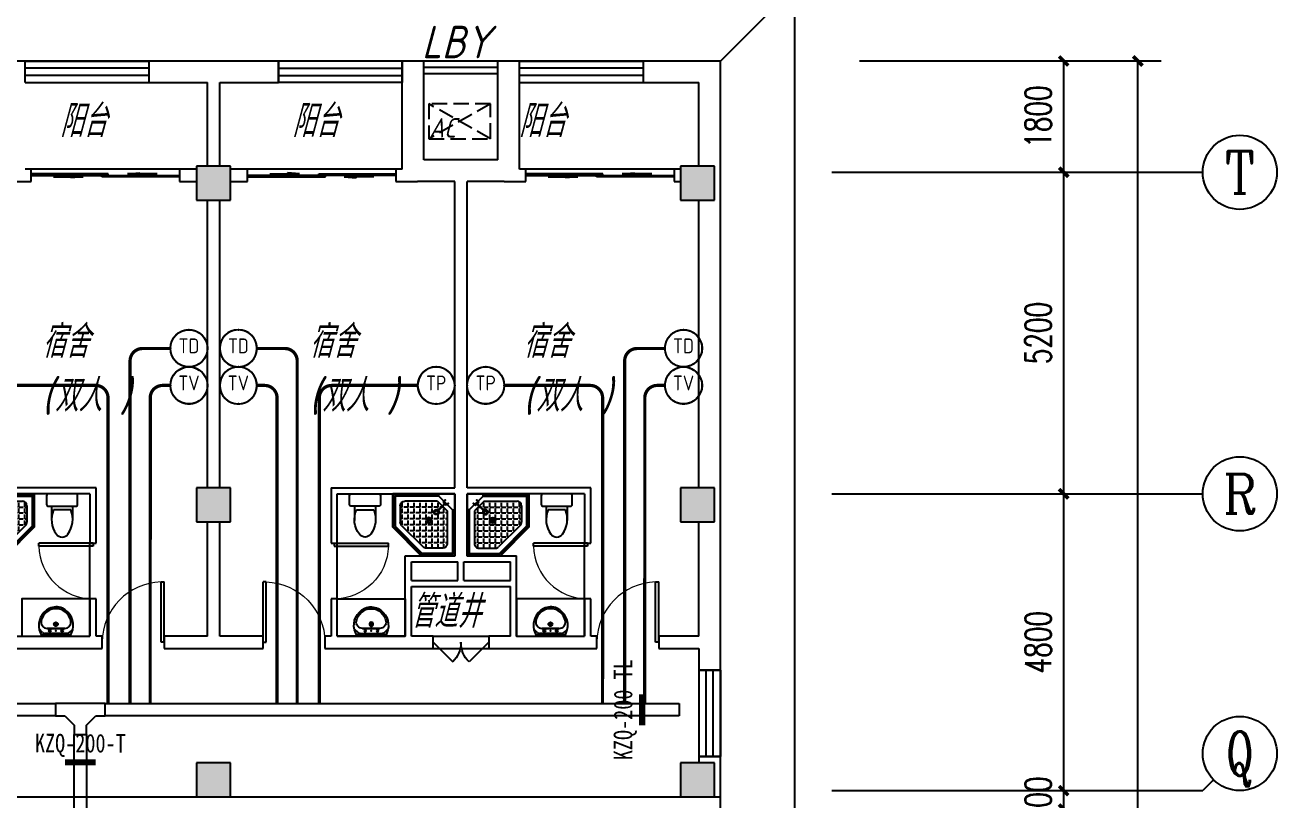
# Model space of a CAD drawing. Extents: x 0 to 2972856, y -1269770 to 0.
# Drawn here: x 2770806 to 2791056, y -883916 to -871384 of the extents above; entities that cross this region are included whole.
import ezdxf
from ezdxf.enums import TextEntityAlignment as Align

# ---------------------------------------------------------------- set-up
doc = ezdxf.new("R2010")
doc.units = 0
doc.header["$LTSCALE"] = 1000
doc.header["$PDSIZE"] = 50
doc.linetypes.add('DASH', pattern=[0.35, 0.25, -0.1])
for name, color, linetype in [('1-建筑底图', 8, 'Continuous'), ('AXIS_TEXT', 7, 'Continuous'), ('CABLETRAY_PDS', 4, 'Continuous'), ('EQUIP-通讯', 3, 'Continuous'), ('PUB_TEXT', 7, 'Continuous'), ('WIRE-综合布线', 4, 'Continuous'), ('抗震支吊架', 2, 'Continuous'), ('洁具', 251, 'Continuous'), ('空调外机', 251, 'Continuous')]:
    doc.layers.add(name, color=color, linetype=linetype)
doc.styles.add('_TCH_AXIS', font='COMPLEX', dxfattribs={"bigfont": 'GBCBIG'})
doc.styles.add('_TEL_ATTDEF', font='GBENOR', dxfattribs={"width": 0.8, "height": 3, "bigfont": 'GBCBIG'})
doc.styles.add('_TEL_DIM', font='SIMPLEX', dxfattribs={"width": 0.8, "height": 3.5, "bigfont": 'HZTXT'})
doc.styles.add('A_DIM_T3', font='SIMPLEX', dxfattribs={"width": 0.7, "bigfont": 'HZ'})
doc.styles.add('COMPLEX', font='COMPLEX')
doc.styles.add('kzcad', font='', dxfattribs={"width": 0.8})
doc.styles.get("Standard").update_dxf_attribs({"font": 'gbeitc.shx', "bigfont": 'gbcbig.shx'})
doc.styles.get('kzcad').set_extended_font_data('SimSun')
doc.linetypes.add('JIEDI', pattern='A,1.25,-0.25,0.25,-0.25,0.625,["/",Standard,S=0.6,R=0,X=0,Y=-0.3],0.625,-0.25,0.25,-0.25', length=4)
doc.dimstyles.new('_TCH_ARCH&&150', dxfattribs={"dimtxt": 420, "dimasz": 150, "dimexe": 375, "dimexo": 450, "dimgap": 202.5, "dimtad": 1, "dimdec": 0, "dimzin": 0, "dimdsep": 46, "dimtxsty": 'A_DIM_T3', "dimblk": 'ARCHTICK', "dimcen": 0.09, "dimclrt": 7, "dimazin": 2, "dimtfac": 1, "dimtdec": 0, "dimtix": 1, "dimtmove": 2, "dimatfit": 3, "dimfxl": 150, "dimtolj": 1, "dimtzin": 0, "dimarcsym": 0})

# ---------------------------------------------------------------- blocks, each defined once
blk = doc.blocks.new('$equip$00003204')
at = {"const_width": 0.05}
blk.add_lwpolyline([(0, 0.5, -1), (0, -0.5, -1), (0, 0.5, 0.021884)], format="xyb", dxfattribs=at)
blk.add_circle((0, 0), 0.5)
for p in [(0, 0.5), (-0.5, 0), (0.5, 0), (0, -0.5)]:
    blk.add_point(p)
at = {"color": 7, "style": '_TEL_ATTDEF'}
blk.add_attdef('$TEXT$', text='', height=0.4, dxfattribs=at).set_placement((0, 0), align=Align.MIDDLE_CENTER)
at = {"color": 7, "style": '_TEL_DIM', "flags": 1}
for tag in ['A', 'REMARK']:
    blk.add_attdef(tag, text='', height=0.00002, dxfattribs=at).set_placement((0, 0), align=Align.MIDDLE_CENTER)
blk = doc.blocks.new('$equip$00003208')
at = {"const_width": 0.05}
blk.add_lwpolyline([(0, 0.5, -1), (0, -0.5, -1), (0, 0.5, 0.021884)], format="xyb", dxfattribs=at)
blk.add_circle((0, 0), 0.5)
for p in [(0, 0.5), (-0.5, 0), (0.5, 0), (0, -0.5)]:
    blk.add_point(p)
at = {"color": 7, "style": '_TEL_ATTDEF'}
blk.add_attdef('$TEXT$', text='', height=0.4, dxfattribs=at).set_placement((0, 0), align=Align.MIDDLE_CENTER)
at = {"color": 7, "style": '_TEL_DIM', "flags": 1}
for tag in ['A', 'REMARK']:
    blk.add_attdef(tag, text='', height=0.00002, dxfattribs=at).set_placement((0, 0), align=Align.MIDDLE_CENTER)
blk = doc.blocks.new('$equip$00003209')
at = {"const_width": 0.05}
blk.add_lwpolyline([(0, 0.5, -1), (0, -0.5, -1), (0, 0.5, 0.021884)], format="xyb", dxfattribs=at)
blk.add_circle((0, 0), 0.5)
for p in [(0, 0.5), (-0.5, 0), (0.5, 0), (0, -0.5)]:
    blk.add_point(p)
at = {"color": 7, "style": '_TEL_ATTDEF'}
blk.add_attdef('$TEXT$', text='', height=0.4, dxfattribs=at).set_placement((0, 0), align=Align.MIDDLE_CENTER)
at = {"color": 7, "style": '_TEL_DIM', "flags": 1}
for tag in ['A', 'REMARK']:
    blk.add_attdef(tag, text='', height=0.00002, dxfattribs=at).set_placement((0, 0), align=Align.MIDDLE_CENTER)
blk = doc.blocks.new('1F平面-CAD导入_dwg_Drawing4_t3_dwg_$plan$00001613-474159-1F-927810-1F')
at = {"layer": '洁具'}
for p, q in [((-30, 250), (-170, 250)), ((-200, 170), (-430, 170)), ((-260, -140), (-260, 140)), ((-200, -170), (-200, -220)), ((-170, -250), (-30, -250))]:
    blk.add_line(p, q, dxfattribs=at)
for points in [[(-200, 220), (-200, 170), (-200, -170), (-430, -170)], [(0, -220), (0, 220)]]:
    blk.add_lwpolyline(points, dxfattribs=at)
for centre, radius, start, end in [((-170, 220), 30, 90, 180), ((-30, 220), 30, 0, 90), ((-590, 0), 110, 123.4509, 236.5491), ((-413, -227), 398, 67.4505, 126.6381), ((-413, 227), 398, 233.3619, 292.5495), ((-170, -220), 30, 180, 270), ((-30, -220), 30, 270, 0)]:
    blk.add_arc(centre, radius, start, end, dxfattribs=at)
blk = doc.blocks.new('$lvtry$00000169')
at = {"color": 0}
for p, q in [((259, -36), (259, 0)), ((259, -36), (36, -259)), ((276, -120), (120, -276)), ((144, -151), (291, -298)), ((151, -144), (298, -291)), ((259, -24), (976, -24)), ((259, -36), (964, -36)), ((270, -213), (270, -143)), ((276, -120), (808, -120)), ((366, -213), (366, -143)), ((462, -213), (462, -143)), ((558, -213), (558, -143)), ((655, -213), (655, -143)), ((751, -213), (751, -143)), ((847, -213), (847, -143)), ((880, -192), (880, -460)), ((964, -36), (976, -24)), ((964, -36), (964, -525)), ((976, -24), (976, -530)), ((36, -259), (0, -259)), ((24, -259), (24, -976)), ((36, -259), (36, -964)), ((120, -276), (120, -808)), ((120, -309), (147, -309)), ((173, -309), (173, -239)), ((173, -309), (243, -309)), ((173, -405), (173, -335)), ((183, -213), (205, -213)), ((220, -213), (243, -213)), ((270, -213), (340, -213)), ((270, -263), (270, -239)), ((270, -405), (270, -335)), ((334, -309), (340, -309)), ((366, -213), (436, -213)), ((366, -309), (366, -239)), ((366, -309), (436, -309)), ((366, -405), (366, -335)), ((462, -213), (532, -213)), ((462, -309), (462, -239)), ((462, -309), (532, -309)), ((462, -405), (462, -335)), ((558, -213), (628, -213)), ((558, -309), (558, -239)), ((558, -309), (628, -309)), ((558, -405), (558, -335)), ((655, -213), (725, -213)), ((655, -309), (655, -239)), ((655, -309), (725, -309)), ((655, -405), (655, -335)), ((751, -213), (821, -213)), ((751, -309), (751, -239)), ((751, -309), (821, -309)), ((751, -405), (751, -335)), ((847, -213), (880, -213)), ((847, -309), (847, -239)), ((847, -309), (880, -309)), ((847, -405), (847, -335)), ((120, -405), (147, -405)), ((120, -501), (147, -501)), ((120, -598), (147, -598)), ((173, -405), (243, -405)), ((173, -501), (173, -431)), ((173, -501), (243, -501)), ((173, -598), (173, -528)), ((173, -598), (243, -598)), ((270, -405), (340, -405)), ((270, -501), (270, -431)), ((270, -501), (340, -501)), ((270, -598), (270, -528)), ((270, -598), (340, -598)), ((366, -405), (379, -405)), ((366, -501), (366, -431)), ((366, -501), (436, -501)), ((366, -598), (366, -528)), ((366, -598), (436, -598)), ((462, -405), (532, -405)), ((462, -501), (462, -431)), ((462, -501), (532, -501)), ((462, -598), (462, -528)), ((462, -598), (532, -598)), ((859, -511), (511, -859)), ((964, -525), (525, -964)), ((976, -530), (530, -976)), ((558, -405), (628, -405)), ((558, -501), (558, -431)), ((558, -501), (628, -501)), ((558, -598), (558, -528)), ((558, -598), (628, -598)), ((655, -405), (725, -405)), ((655, -501), (655, -431)), ((655, -501), (725, -501)), ((655, -598), (655, -528)), ((655, -598), (725, -598)), ((751, -405), (821, -405)), ((751, -501), (751, -431)), ((751, -501), (821, -501)), ((751, -598), (751, -528)), ((751, -598), (773, -598)), ((847, -405), (880, -405)), ((847, -501), (847, -431)), ((847, -501), (867, -501)), ((964, -525), (976, -530)), ((120, -694), (147, -694)), ((120, -790), (147, -790)), ((173, -694), (173, -624)), ((173, -694), (243, -694)), ((173, -790), (173, -720)), ((173, -790), (243, -790)), ((270, -694), (270, -624)), ((270, -694), (340, -694)), ((270, -790), (270, -720)), ((270, -790), (340, -790)), ((366, -694), (366, -624)), ((366, -694), (436, -694)), ((366, -790), (366, -720)), ((366, -790), (436, -790)), ((462, -694), (462, -624)), ((462, -694), (532, -694)), ((462, -790), (462, -720)), ((462, -790), (532, -790)), ((558, -694), (558, -624)), ((558, -694), (628, -694)), ((558, -790), (558, -720)), ((558, -790), (580, -790)), ((655, -694), (655, -624)), ((655, -694), (676, -694)), ((36, -964), (24, -976)), ((24, -976), (530, -976)), ((36, -964), (525, -964)), ((173, -878), (173, -816)), ((192, -880), (460, -880)), ((270, -880), (270, -816)), ((366, -880), (366, -816)), ((462, -880), (462, -816)), ((525, -964), (530, -976))]:
    blk.add_line(p, q, dxfattribs=at)
blk.add_lwpolyline([(0, 0), (0, -1000), (540, -1000), (1000, -540), (1000, 0)], close=True)
for points in [[(0, 0), (0, -1000)], [(0, 0), (1000, 0)], [(1000, 0), (1000, -540)], [(136, -190), (148, -178), (132, -162), (121, -174)], [(190, -136), (178, -148), (162, -132), (174, -121)], [(1000, -540), (540, -1000)], [(0, -1000), (540, -1000)]]:
    blk.add_lwpolyline(points, close=True, dxfattribs=at)
for radius in [43.8, 31.1]:
    blk.add_circle((416, -428), radius, dxfattribs=at)
for centre, radius, start, end in [((808, -192), 72, 0, 90), ((296, -296), 40.6, 142.583, 128.4197), ((296, -296), 28.6, 145.828, 125.6599), ((808, -460), 72, 315, 0), ((192, -808), 72, 180, 270), ((460, -808), 72, 270, 315)]:
    blk.add_arc(centre, radius, start, end, dxfattribs=at)
for p in [(103, -156, 0), (156, -102, 0), (416, -428, 0)]:
    blk.add_point(p, dxfattribs=at)
blk = doc.blocks.new('$lvtry$00000178')
at = {"color": 0}
for p, q in [((-238, 0), (238, 0)), ((-214, -36), (-272, -91)), ((-180, -23), (180, -23)), ((-142, -105), (140, -105)), ((140, -105), (-142, -105)), ((216, -37), (268, -91))]:
    blk.add_line(p, q, dxfattribs=at)
blk.add_lwpolyline([(-104, -430, 0.224698), (110, -425, 0.348046), (269, -79), (239, 0), (-241, 0), (-271, -79, 0.356844)], format="xyb", close=True, dxfattribs=at)
for centre, radius in [((-100, -65), 16.3), ((1, -172), 31.6), ((100, -65), 16.3)]:
    blk.add_circle(centre, radius, dxfattribs=at)
at = {"color": 0, "lineweight": 13}
blk.add_circle((1, -172), 23, dxfattribs=at)
at = {"color": 0}
for centre, radius, start, end in [((-142, -205), 100, 90, 190.5602), ((-180, -73), 50, 90, 133.181), ((140, -205), 100, 349.4398, 90), ((180, -73), 50, 44.5607, 90), ((-1, -179), 243, 190.5602, 349.4398)]:
    blk.add_arc(centre, radius, start, end, dxfattribs=at)
for p in [(0, -65), (1, -172)]:
    blk.add_point(p, dxfattribs=at)
blk = doc.blocks.new('A$C70365C93')
at = {"layer": '洁具'}
blk.add_lwpolyline([(-1900, 2300), (-1900, 1700), (-800, 1700), (-800, 2300)], close=True, dxfattribs=at)
blk.add_blockref('$lvtry$00000178', (-1350, 2280), dxfattribs=at)
at = {"layer": '洁具', "rotation": 180}
blk.add_blockref('$lvtry$00000169', (0, 0), dxfattribs=at)
at = {"layer": '洁具', "extrusion": (0, 0, -1), "xscale": -1, "zscale": -1, "rotation": 90}
blk.add_blockref('1F平面-CAD导入_dwg_Drawing4_t3_dwg_$plan$00001613-474159-1F-927810-1F', (1450, 0), dxfattribs=at)
blk = doc.blocks.new('A$Cf5a72a1b')
at = {"layer": '空调外机', "linetype": 'DASH'}
for p, q in [((1000, 563), (0, 0)), ((1000, 0), (0, 563))]:
    blk.add_line(p, q, dxfattribs=at)
blk.add_lwpolyline([(1000, 563), (0, 563), (0, 0), (1000, 0)], close=True, dxfattribs=at)
at = {"layer": 'PUB_TEXT'}
blk.add_text('AC', height=315, dxfattribs=at).set_placement((5, 18))
blk = doc.blocks.new('_ArchTick')
at = {"color": 0, "linetype": 'ByBlock', "const_width": 0.4}
blk.add_lwpolyline([(-0.5, -0.5), (0.5, 0.5)], dxfattribs=at)
blk = doc.blocks.new('*D75')
at = {"layer": '1-建筑底图', "color": 0, "lineweight": -2, "transparency": 16777216}
for p, q in [((2169527, -728326), (2174402, -728326)), ((2174027, -807926), (2174027, -728326)), ((2169527, -807926), (2174402, -807926))]:
    blk.add_line(p, q, dxfattribs=at)
at = {"layer": 'Defpoints', "color": 0, "transparency": 16777216}
for p in [(2169077, -728326), (2174027, -728326), (2169077, -807926)]:
    blk.add_point(p, dxfattribs=at)
at = {"layer": '1-建筑底图', "color": 0, "lineweight": -2, "transparency": 16777216, "xscale": 150, "yscale": 150, "zscale": 150}
for p, rotation in [((2174027, -728326), 90), ((2174027, -807926), 270)]:
    blk.add_blockref('_ArchTick', p, dxfattribs=dict(at, rotation=rotation))
at = {"layer": '1-建筑底图', "color": 7, "transparency": 16777216, "insert": (2173614, -768126), "char_height": 420, "attachment_point": 5, "rotation": 90, "style": 'A_DIM_T3'}
blk.add_mtext('\\A1;79600', dxfattribs=at)
blk = doc.blocks.new('*D87')
at = {"layer": '1-建筑底图', "color": 0, "lineweight": -2, "transparency": 16777216}
for p, q in [((2169527, -740126), (2173202, -740126)), ((2172827, -740126), (2172827, -739976)), ((2172827, -740426), (2172827, -740126)), ((2169527, -740426), (2173202, -740426)), ((2172827, -740426), (2172827, -740576))]:
    blk.add_line(p, q, dxfattribs=at)
at = {"layer": 'Defpoints', "color": 0, "transparency": 16777216}
for p in [(2169077, -740126), (2172827, -740126), (2169077, -740426)]:
    blk.add_point(p, dxfattribs=at)
at = {"layer": '1-建筑底图', "color": 0, "lineweight": -2, "transparency": 16777216, "xscale": 150, "yscale": 150, "zscale": 150}
for p, rotation in [((2172827, -740126), 270), ((2172827, -740426), 90)]:
    blk.add_blockref('_ArchTick', p, dxfattribs=dict(at, rotation=rotation))
at = {"layer": '1-建筑底图', "color": 7, "transparency": 16777216, "insert": (2172414, -740276), "char_height": 420, "attachment_point": 5, "rotation": 90, "style": 'A_DIM_T3'}
blk.add_mtext('\\A1;300', dxfattribs=at)
blk = doc.blocks.new('*D88')
at = {"layer": '1-建筑底图', "color": 0, "lineweight": -2, "transparency": 16777216}
for p, q in [((2169527, -735326), (2173202, -735326)), ((2172827, -740126), (2172827, -735326)), ((2169527, -740126), (2173202, -740126))]:
    blk.add_line(p, q, dxfattribs=at)
at = {"layer": 'Defpoints', "color": 0, "transparency": 16777216}
for p in [(2169077, -735326), (2172827, -735326), (2169077, -740126)]:
    blk.add_point(p, dxfattribs=at)
at = {"layer": '1-建筑底图', "color": 0, "lineweight": -2, "transparency": 16777216, "xscale": 150, "yscale": 150, "zscale": 150}
for p, rotation in [((2172827, -735326), 90), ((2172827, -740126), 270)]:
    blk.add_blockref('_ArchTick', p, dxfattribs=dict(at, rotation=rotation))
at = {"layer": '1-建筑底图', "color": 7, "transparency": 16777216, "insert": (2172414, -737726), "char_height": 420, "attachment_point": 5, "rotation": 90, "style": 'A_DIM_T3'}
blk.add_mtext('\\A1;4800', dxfattribs=at)
blk = doc.blocks.new('*D89')
at = {"layer": '1-建筑底图', "color": 0, "lineweight": -2, "transparency": 16777216}
for p, q in [((2169527, -730126), (2173202, -730126)), ((2172827, -735326), (2172827, -730126)), ((2169527, -735326), (2173202, -735326))]:
    blk.add_line(p, q, dxfattribs=at)
at = {"layer": 'Defpoints', "color": 0, "transparency": 16777216}
for p in [(2169077, -730126), (2172827, -730126), (2169077, -735326)]:
    blk.add_point(p, dxfattribs=at)
at = {"layer": '1-建筑底图', "color": 0, "lineweight": -2, "transparency": 16777216, "xscale": 150, "yscale": 150, "zscale": 150}
for p, rotation in [((2172827, -730126), 90), ((2172827, -735326), 270)]:
    blk.add_blockref('_ArchTick', p, dxfattribs=dict(at, rotation=rotation))
at = {"layer": '1-建筑底图', "color": 7, "transparency": 16777216, "insert": (2172414, -732726), "char_height": 420, "attachment_point": 5, "rotation": 90, "style": 'A_DIM_T3'}
blk.add_mtext('\\A1;5200', dxfattribs=at)
blk = doc.blocks.new('*D90')
at = {"layer": '1-建筑底图', "color": 0, "lineweight": -2, "transparency": 16777216}
for p, q in [((2169527, -728326), (2173202, -728326)), ((2172827, -730126), (2172827, -728326)), ((2169527, -730126), (2173202, -730126))]:
    blk.add_line(p, q, dxfattribs=at)
at = {"layer": 'Defpoints', "color": 0, "transparency": 16777216}
for p in [(2169077, -728326), (2172827, -728326), (2169077, -730126)]:
    blk.add_point(p, dxfattribs=at)
at = {"layer": '1-建筑底图', "color": 0, "lineweight": -2, "transparency": 16777216, "xscale": 150, "yscale": 150, "zscale": 150}
for p, rotation in [((2172827, -728326), 90), ((2172827, -730126), 270)]:
    blk.add_blockref('_ArchTick', p, dxfattribs=dict(at, rotation=rotation))
at = {"layer": '1-建筑底图', "color": 7, "transparency": 16777216, "insert": (2172414, -729226), "char_height": 420, "attachment_point": 5, "rotation": 90, "style": 'A_DIM_T3'}
blk.add_mtext('\\A1;1800', dxfattribs=at)
blk = doc.blocks.new('_AXISO')
blk.add_circle((0, 0), 0.5)
at = {"layer": 'AXIS_TEXT', "style": 'COMPLEX', "width": 1.041667}
blk.add_attdef('A', text='', height=0.56, dxfattribs=at).set_placement((-0.25, -0.28), (0.25, -0.28), align=Align.FIT)
blk = doc.blocks.new('$DorLib2D$00000116')
at = {"color": 0}
for p, q in [((-0.5, 0), (-0.146, 0.354)), ((0.5, 0), (0.146, 0.354))]:
    blk.add_line(p, q, dxfattribs=at)
for centre, start, end in [((-0.5, 0), 0, 45), ((0.5, 0), 135, 180)]:
    blk.add_arc(centre, 0.5, start, end, dxfattribs=at)
blk = doc.blocks.new('$DorLib2D$00000001')
for p, q in [((0.45, 0.975), (0.5, 0.975)), ((0.45, 0), (0.45, 0.975)), ((0.5, 0), (0.5, 0.975)), ((0.5, 0), (0.45, 0))]:
    blk.add_line(p, q)
at = {"lineweight": 13}
blk.add_arc((0.475, 0), 0.975, 91.4693, 180, dxfattribs=at)
blk = doc.blocks.new('$WINLIB2D$00000001')
at = {"color": 0}
for points in [[(-0.5, 0.5), (-0.5, -0.5)], [(-0.5, 0.5), (0.5, 0.5)], [(0.5, -0.5), (0.5, 0.5)], [(0.5, 0.167), (-0.5, 0.167)], [(0.5, -0.167), (-0.5, -0.167)], [(-0.5, -0.5), (0.5, -0.5)]]:
    blk.add_lwpolyline(points, dxfattribs=at)
blk = doc.blocks.new('$DorLib2D$00000131')
at = {"color": 0, "linetype": 'Continuous'}
for p, q in [((0.15, 0.125), (0.2319, 0.1973)), ((0.2319, 0.1973), (0.2319, 0.125)), ((-0.5, 0.125), (-0.5, 0)), ((0.0192, 0.125), (-0.5, 0.125)), ((0.0192, 0), (0.0192, 0.125)), ((0.35, 0.125), (0.15, 0.125)), ((-0.5, 0), (0.0192, 0)), ((-0.024, 0), (0.5, 0)), ((-0.024, -0.125), (-0.024, 0)), ((0.5, 0), (0.5, -0.125)), ((-0.35, -0.125), (-0.15, -0.125)), ((-0.2319, -0.1973), (-0.2319, -0.125)), ((-0.15, -0.125), (-0.2319, -0.1973)), ((0.5, -0.125), (-0.024, -0.125))]:
    blk.add_line(p, q, dxfattribs=at)
blk = doc.blocks.new('1-1层建筑底图')
at = {"layer": '1-建筑底图'}
for points in [[(2159351.6, -730026.3), (2158801.6, -730026.3), (2158801.6, -730576.3), (2159351.6, -730576.3)], [(2167176.6, -730026.3), (2166626.6, -730026.3), (2166626.6, -730576.3), (2167176.6, -730576.3)], [(2159351.6, -735226.3), (2158801.6, -735226.3), (2158801.6, -735776.3), (2159351.6, -735776.3)], [(2167176.6, -735226.3), (2166626.6, -735226.3), (2166626.6, -735776.3), (2167176.6, -735776.3)], [(2159351.6, -739676.3), (2158801.6, -739676.3), (2158801.6, -740226.3), (2159351.6, -740226.3)], [(2167176.6, -739676.3), (2166626.6, -739676.3), (2166626.6, -740226.3), (2167176.6, -740226.3)]]:
    blk.add_hatch(color=256, dxfattribs=at).paths.add_polyline_path(points)
for p, q in [((2167276.6, -728326.3), (2168476.6, -727126.3)), ((2168476.6, -809126.3), (2168476.6, -727126.3)), ((2167276.6, -728326.3), (2154476.6, -728326.3)), ((2159076.6, -728326.3), (2158026.6, -728326.3)), ((2158026.6, -728326.3), (2158026.6, -728676.3)), ((2160126.6, -728326.3), (2159076.6, -728326.3)), ((2160126.6, -728676.3), (2160126.6, -728326.3)), ((2162476.6, -728326.3), (2162126.6, -728326.3)), ((2162126.6, -728326.3), (2162126.6, -728676.3)), ((2162476.6, -729926.3), (2162476.6, -728326.3)), ((2163676.6, -729926.3), (2163676.6, -728326.3)), ((2164026.6, -728326.3), (2163676.6, -728326.3)), ((2164026.6, -728676.3), (2164026.6, -728326.3)), ((2167276.6, -728326.3), (2166026.6, -728326.3)), ((2166026.6, -728326.3), (2166026.6, -728676.3)), ((2167276.6, -807926.3), (2167276.6, -728326.3)), ((2167276.6, -730126.3), (2167276.6, -728326.3)), ((2158026.6, -728676.3), (2158976.6, -728676.3)), ((2158976.6, -730026.3), (2158976.6, -728676.3)), ((2159176.6, -728676.3), (2160126.6, -728676.3)), ((2159176.6, -730026.3), (2159176.6, -728676.3)), ((2162126.6, -730076.3), (2162126.6, -728676.3)), ((2164026.6, -730076.3), (2164026.6, -728676.3)), ((2166026.6, -728676.3), (2166926.6, -728676.3)), ((2166926.6, -730026.3), (2166926.6, -728676.3)), ((2163076.6, -729926.3), (2162476.6, -729926.3)), ((2163676.6, -729926.3), (2163076.6, -729926.3)), ((2156126.6, -730076.3), (2156026.6, -730076.3)), ((2158526.6, -730076.3), (2156126.6, -730076.3)), ((2156126.6, -730276.3), (2156126.6, -730076.3)), ((2158801.6, -730076.3), (2158526.6, -730076.3)), ((2158526.6, -730076.3), (2158526.6, -730276.3)), ((2159351.6, -730026.3), (2158801.6, -730026.3)), ((2158801.6, -730026.3), (2158801.6, -730576.3)), ((2159351.6, -730576.3), (2159351.6, -730026.3)), ((2159626.6, -730076.3), (2159351.6, -730076.3)), ((2159626.6, -730276.3), (2159626.6, -730076.3)), ((2162026.6, -730076.3), (2159626.6, -730076.3)), ((2162126.6, -730076.3), (2162026.6, -730076.3)), ((2162026.6, -730076.3), (2162026.6, -730276.3)), ((2164126.6, -730076.3), (2164026.6, -730076.3)), ((2166526.6, -730076.3), (2164126.6, -730076.3)), ((2164126.6, -730276.3), (2164126.6, -730076.3)), ((2166626.6, -730076.3), (2166526.6, -730076.3)), ((2166526.6, -730076.3), (2166526.6, -730276.3)), ((2167176.6, -730026.3), (2166626.6, -730026.3)), ((2166626.6, -730026.3), (2166626.6, -730576.3)), ((2167176.6, -730576.3), (2167176.6, -730026.3)), ((2167276.6, -735501.3), (2167276.6, -730126.3)), ((2169076.6, -730126.3), (2175076.6, -730126.3)), ((2155776.6, -730276.3), (2156126.6, -730276.3)), ((2158526.6, -730276.3), (2158801.6, -730276.3)), ((2159351.6, -730276.3), (2159626.6, -730276.3)), ((2162026.6, -730276.3), (2162376.6, -730276.3)), ((2162976.6, -730276.3), (2162376.6, -730276.3)), ((2162976.6, -735226.3), (2162976.6, -730276.3)), ((2163776.6, -730276.3), (2163176.6, -730276.3)), ((2163176.6, -735226.3), (2163176.6, -730276.3)), ((2163776.6, -730276.3), (2164126.6, -730276.3)), ((2166526.6, -730276.3), (2166626.6, -730276.3)), ((2158801.6, -730576.3), (2159351.6, -730576.3)), ((2158976.6, -735226.3), (2158976.6, -730576.3)), ((2159176.6, -735226.3), (2159176.6, -730576.3)), ((2166626.6, -730576.3), (2167176.6, -730576.3)), ((2166926.6, -735226.3), (2166926.6, -730576.3)), ((2157176.6, -735226.3), (2155326.6, -735226.3)), ((2157176.6, -736126.3), (2157176.6, -735226.3)), ((2159351.6, -735226.3), (2158801.6, -735226.3)), ((2158801.6, -735226.3), (2158801.6, -735776.3)), ((2159351.6, -735776.3), (2159351.6, -735226.3)), ((2160976.6, -735226.3), (2162976.6, -735226.3)), ((2160976.6, -735226.3), (2160976.6, -736126.3)), ((2165176.6, -735226.3), (2163176.6, -735226.3)), ((2165176.6, -736126.3), (2165176.6, -735226.3)), ((2167176.6, -735226.3), (2166626.6, -735226.3)), ((2166626.6, -735226.3), (2166626.6, -735776.3)), ((2167176.6, -735776.3), (2167176.6, -735226.3)), ((2157076.6, -735326.3), (2155326.6, -735326.3)), ((2157076.6, -735326.3), (2157076.6, -736126.3)), ((2161076.6, -735326.3), (2162976.6, -735326.3)), ((2161076.6, -736126.3), (2161076.6, -735326.3)), ((2162976.6, -736326.3), (2162976.6, -735326.3)), ((2163176.6, -736326.3), (2163176.6, -735326.3)), ((2165076.6, -735326.3), (2163176.6, -735326.3)), ((2165076.6, -735326.3), (2165076.6, -736126.3)), ((2169076.6, -735326.3), (2175076.6, -735326.3)), ((2167276.6, -737726.3), (2167276.6, -735501.3)), ((2158801.6, -735776.3), (2159351.6, -735776.3)), ((2158976.6, -737626.3), (2158976.6, -735776.3)), ((2159176.6, -737626.3), (2159176.6, -735776.3)), ((2166626.6, -735776.3), (2167176.6, -735776.3)), ((2166926.6, -737626.3), (2166926.6, -735776.3)), ((2157076.6, -737026.3), (2157076.6, -736126.3)), ((2157076.6, -736126.3), (2157176.6, -736126.3)), ((2160976.6, -736126.3), (2161076.6, -736126.3)), ((2161076.6, -737026.3), (2161076.6, -736126.3)), ((2165076.6, -737026.3), (2165076.6, -736126.3)), ((2165076.6, -736126.3), (2165176.6, -736126.3)), ((2162176.6, -736326.3), (2162976.6, -736326.3)), ((2162176.6, -736826.3), (2162176.6, -736326.3)), ((2162276.6, -736426.3), (2163026.6, -736426.3)), ((2162276.6, -736726.3), (2162276.6, -736426.3)), ((2163026.6, -736726.3), (2163026.6, -736426.3)), ((2163126.6, -736426.3), (2163876.6, -736426.3)), ((2163126.6, -736726.3), (2163126.6, -736426.3)), ((2163176.6, -736326.3), (2163976.6, -736326.3)), ((2163876.6, -736726.3), (2163876.6, -736426.3)), ((2163976.6, -736826.3), (2163976.6, -736326.3)), ((2162176.6, -737626.3), (2162176.6, -736826.3)), ((2162276.6, -736726.3), (2163026.6, -736726.3)), ((2162276.6, -736826.3), (2163076.6, -736826.3)), ((2162276.6, -737626.3), (2162276.6, -736826.3)), ((2163076.6, -736826.3), (2163876.6, -736826.3)), ((2163126.6, -736726.3), (2163876.6, -736726.3)), ((2163876.6, -737626.3), (2163876.6, -736826.3)), ((2163976.6, -737626.3), (2163976.6, -736826.3)), ((2157176.6, -737026.3), (2157076.6, -737026.3)), ((2157076.6, -737026.3), (2157076.6, -737626.3)), ((2157176.6, -737626.3), (2157176.6, -737026.3)), ((2161076.6, -737026.3), (2160976.6, -737026.3)), ((2160976.6, -737026.3), (2160976.6, -737626.3)), ((2161076.6, -737626.3), (2161076.6, -737026.3)), ((2165176.6, -737026.3), (2165076.6, -737026.3)), ((2165076.6, -737026.3), (2165076.6, -737626.3)), ((2165176.6, -737626.3), (2165176.6, -737026.3)), ((2155776.6, -737626.3), (2157076.6, -737626.3)), ((2157276.6, -737626.3), (2157176.6, -737626.3)), ((2157276.6, -737826.3), (2157276.6, -737626.3)), ((2158976.6, -737626.3), (2158276.6, -737626.3)), ((2158276.6, -737626.3), (2158276.6, -737826.3)), ((2159876.6, -737626.3), (2159176.6, -737626.3)), ((2159876.6, -737826.3), (2159876.6, -737626.3)), ((2160976.6, -737626.3), (2160876.6, -737626.3)), ((2160876.6, -737626.3), (2160876.6, -737826.3)), ((2161076.6, -737626.3), (2162176.6, -737626.3)), ((2162626.6, -737626.3), (2162276.6, -737626.3)), ((2162626.6, -737826.3), (2162626.6, -737626.3)), ((2162626.6, -737626.3), (2163526.6, -737626.3)), ((2163876.6, -737626.3), (2163526.6, -737626.3)), ((2163526.6, -737626.3), (2163526.6, -737826.3)), ((2163976.6, -737626.3), (2165076.6, -737626.3)), ((2165276.6, -737626.3), (2165176.6, -737626.3)), ((2165276.6, -737826.3), (2165276.6, -737626.3)), ((2166926.6, -737626.3), (2166276.6, -737626.3)), ((2166276.6, -737626.3), (2166276.6, -737826.3)), ((2155776.6, -737826.3), (2157176.6, -737826.3)), ((2157176.6, -737826.3), (2157276.6, -737826.3)), ((2158276.6, -737826.3), (2159076.6, -737826.3)), ((2159076.6, -737826.3), (2159876.6, -737826.3)), ((2160876.6, -737826.3), (2160976.6, -737826.3)), ((2160976.6, -737826.3), (2162176.6, -737826.3)), ((2162176.6, -737826.3), (2162626.6, -737826.3)), ((2162626.6, -737826.3), (2163526.6, -737826.3)), ((2163526.6, -737826.3), (2163976.6, -737826.3)), ((2163976.6, -737826.3), (2165176.6, -737826.3)), ((2165176.6, -737826.3), (2165276.6, -737826.3)), ((2166276.6, -737826.3), (2166926.6, -737826.3)), ((2166926.6, -737826.3), (2166926.6, -738176.3)), ((2167276.6, -738176.3), (2167276.6, -737726.3)), ((2166926.6, -738176.3), (2167276.6, -738176.3)), ((2159351.6, -739676.3), (2158801.6, -739676.3)), ((2158801.6, -739676.3), (2158801.6, -740226.3)), ((2159351.6, -740226.3), (2159351.6, -739676.3)), ((2167176.6, -739676.3), (2166626.6, -739676.3)), ((2166626.6, -739676.3), (2166626.6, -740226.3)), ((2167276.6, -739576.3), (2166926.6, -739576.3)), ((2166926.6, -739576.3), (2166926.6, -739676.3)), ((2167176.6, -740226.3), (2167176.6, -739676.3)), ((2167276.6, -740226.3), (2167276.6, -739576.3)), ((2169076.6, -740126.3), (2175076.6, -740126.3)), ((2175252.3, -739950.6), (2175076.6, -740126.3)), ((2155276.6, -740226.3), (2166676.6, -740226.3)), ((2158801.6, -740226.3), (2159351.6, -740226.3)), ((2166626.6, -740226.3), (2167176.6, -740226.3)), ((2167176.6, -740226.3), (2167276.6, -740226.3))]:
    blk.add_line(p, q, dxfattribs=at)
for points in [[(2162476.6, -728426.3), (2163676.6, -728426.3)], [(2162476.6, -728526.3), (2163676.6, -728526.3)]]:
    blk.add_lwpolyline(points, dxfattribs=at)
for name, p, xscale, yscale, zscale, rotation in [('$WINLIB2D$00000001', (2157026.6, -728501.3), -2000, 350, -2000, 180), ('$WINLIB2D$00000001', (2161126.6, -728501.3), 2000, 350, 2000, 180), ('$WINLIB2D$00000001', (2165026.6, -728501.3), -2000, 350, -2000, 180), ('$DorLib2D$00000131', (2157326.6, -730176.3), -2400, -200, -2400, 180), ('$DorLib2D$00000131', (2160826.6, -730176.3), 2400, -200, 2400, 180), ('$DorLib2D$00000131', (2165326.6, -730176.3), -2400, -200, -2400, 180), ('$DorLib2D$00000001', (2157126.6, -736576.3), 900, 900, 900, 90), ('$DorLib2D$00000001', (2161026.6, -736576.3), 900, -900, 900, 90), ('$DorLib2D$00000001', (2165126.6, -736576.3), 900, 900, 900, 90), ('$WINLIB2D$00000001', (2167101.6, -738876.3), -1400, -350, -1400, 90)]:
    blk.add_blockref(name, p, dxfattribs=dict(at, xscale=xscale, yscale=yscale, zscale=zscale, rotation=rotation))
blk.add_blockref('A$Cf5a72a1b', (2162556.6, -729582.5), dxfattribs=at)
ref = blk.add_blockref('_AXISO', (2175676.6, -730126.3), dxfattribs=dict(at, xscale=1200, yscale=1200, zscale=1200))
ref.add_attrib('A', 'T', dxfattribs={"layer": 'AXIS_TEXT', "height": 683.5, "style": '_TCH_AXIS'}).set_placement((2175432.5, -730468.1), (2175920.7, -730468.1), align=Align.FIT)
ref = blk.add_blockref('_AXISO', (2175676.6, -735326.3), dxfattribs=dict(at, xscale=1200, yscale=1200, zscale=1200))
ref.add_attrib('A', 'R', dxfattribs={"layer": 'AXIS_TEXT', "height": 637.8, "style": '_TCH_AXIS'}).set_placement((2175403.3, -735645.2), (2175949.9, -735645.2), align=Align.FIT)
at = {"layer": '1-建筑底图', "rotation": 180}
for p in [(2155176.6, -735326.3), (2163176.6, -735326.3)]:
    blk.add_blockref('A$C70365C93', p, dxfattribs=at)
at = {"layer": '1-建筑底图', "xscale": -1, "rotation": 180}
blk.add_blockref('A$C70365C93', (2162976.6, -735326.3), dxfattribs=at)
at = {"layer": '1-建筑底图'}
for name, p, xscale, yscale, zscale in [('$DorLib2D$00000001', (2157776.6, -737726.3), 1000, 1000, 1000), ('$DorLib2D$00000001', (2160376.6, -737726.3), -1000, 1000, -1000), ('$DorLib2D$00000001', (2165776.6, -737726.3), 1000, 1000, 1000), ('$DorLib2D$00000116', (2163076.6, -737726.3), 900, -900, 200)]:
    blk.add_blockref(name, p, dxfattribs=dict(at, xscale=xscale, yscale=yscale, zscale=zscale))
ref = blk.add_blockref('_AXISO', (2175676.6, -739526.3), dxfattribs=dict(at, xscale=1200, yscale=1200, zscale=1200))
ref.add_attrib('A', 'Q', dxfattribs={"layer": 'AXIS_TEXT', "height": 715.4, "style": '_TCH_AXIS', "width": 0.807692}).set_placement((2175456.5, -739884), (2175896.7, -739884), align=Align.FIT)
for s, p in [('LBY', (2162443.6, -728281.2)), ('阳台', (2156587.7, -729558.2)), ('阳台', (2160344.2, -729558.2)), ('阳台', (2164011.2, -729558.2)), ('宿舍', (2156297.7, -733126)), ('宿舍', (2160619.9, -733126)), ('宿舍', (2164081.8, -733126)), ('(', (2156297.7, -733998.1)), ('双人', (2156507.7, -733998.1)), (')', (2157557.7, -733998.1)), ('(', (2160619.9, -733998.1)), ('双人', (2160829.9, -733998.1)), (')', (2161879.9, -733998.1)), ('(', (2164081.8, -733998.1)), ('双人', (2164291.8, -733998.1)), (')', (2165341.8, -733998.1)), ('管道井', (2162261.9, -737489.3))]:
    blk.add_text(s, height=525, dxfattribs=at).set_placement(p)
for p1, p2, distance, picture, middle in [((2169076.6, -807926.3), (2169076.6, -728326.3), -4950, '*D75', (2173614.1, -768126.3)), ((2169076.6, -730126.3), (2169076.6, -728326.3), -3750, '*D90', (2172414.1, -729226.3)), ((2169076.6, -735326.3), (2169076.6, -730126.3), -3750, '*D89', (2172414.1, -732726.3)), ((2169076.6, -740126.3), (2169076.6, -735326.3), -3750, '*D88', (2172414.1, -737726.3)), ((2169076.6, -740426.3), (2169076.6, -740126.3), -3750, '*D87', (2172414.1, -740276.3))]:
    dim = blk.add_aligned_dim(p1=p1, p2=p2, distance=distance, dimstyle='_TCH_ARCH&&150', dxfattribs=at)
    dim.commit()
    dim.dimension.update_dxf_attribs({"geometry": picture, "text_midpoint": middle})

msp = doc.modelspace()

# ---------------------------------------------------------------- linework, layer by layer
at = {"layer": 'CABLETRAY_PDS', "linetype": 'ByBlock'}
for p, q in [((2685407, -882357), (2771300, -882357)), ((2772100, -882357), (2771300, -882357)), ((2771300, -882357), (2771300, -882557)), ((2771300, -882357), (2771300, -882557)), ((2772100, -882557), (2772100, -882357)), ((2772100, -882357), (2781388, -882357)), ((2772100, -882557), (2772100, -882357)), ((2781388, -882357), (2781388, -882557)), ((2771300, -882557), (2685407, -882557)), ((2771300, -882557), (2771450, -882557)), ((2771450, -882557), (2771600, -882707)), ((2771800, -882707), (2771950, -882557)), ((2771950, -882557), (2772100, -882557)), ((2781388, -882557), (2772100, -882557)), ((2771600, -882707), (2771600, -882857)), ((2771600, -882857), (2771800, -882857)), ((2771600, -941023), (2771600, -882857)), ((2771600, -882857), (2771800, -882857)), ((2771800, -882857), (2771800, -882707)), ((2771800, -882857), (2771800, -941023))]:
    msp.add_line(p, q, dxfattribs=at)
at = {"layer": 'WIRE-综合布线', "linetype": 'Continuous', "const_width": 52.5}
for points in [[(2773157, -876615), (2772705, -876615, 0.414214), (2772505, -876815), (2772504, -882357)], [(2774556, -876615), (2775008, -876615, -0.414214), (2775208, -876815), (2775207, -882357)], [(2781157, -876615), (2780705, -876615, 0.414214), (2780505, -876815), (2780504, -882357)], [(2772147, -882357), (2772148, -877412, 0.414214), (2771948, -877212), (2770557, -877212)], [(2773157, -877212), (2773031, -877212, 0.414214), (2772831, -877412), (2772830, -882357)], [(2774556, -877212), (2774682, -877212, -0.414214), (2774882, -877412), (2774881, -882357)], [(2775565, -882357), (2775566, -877412, -0.414214), (2775766, -877212), (2777156, -877212)], [(2780147, -882357), (2780148, -877412, 0.414214), (2779948, -877212), (2778557, -877212)], [(2781157, -877212), (2781031, -877212, 0.414214), (2780831, -877412), (2780830, -882357)]]:
    msp.add_lwpolyline(points, format="xyb", dxfattribs=at)
at = {"layer": '抗震支吊架', "color": 2, "const_width": 100}
for points in [[(2780788, -882707), (2780788, -882207)], [(2771450, -883307), (2771950, -883307)]]:
    msp.add_lwpolyline(points, dxfattribs=at)

# ---------------------------------------------------------------- block references
at = {"layer": '1-建筑底图', "linetype": 'ByBlock'}
msp.add_blockref('1-1层建筑底图', (614779, -143639), dxfattribs=at)
at = {"layer": 'EQUIP-通讯', "linetype": 'JIEDI'}
ref = msp.add_blockref('$equip$00003209', (2773457, -876612), dxfattribs=dict(at, xscale=600, yscale=600, zscale=600, rotation=180))
ref.add_attrib('$TEXT$', 'TD', dxfattribs={"layer": '0', "color": 7, "height": 240, "style": '_TEL_ATTDEF'}).set_placement((2773457, -876572), align=Align.MIDDLE_CENTER)
ref = msp.add_blockref('$equip$00003209', (2774256, -876612), dxfattribs=dict(at, xscale=-600, yscale=600, zscale=600, rotation=180))
ref.add_attrib('$TEXT$', 'TD', dxfattribs={"layer": '0', "color": 7, "height": 240, "style": '_TEL_ATTDEF'}).set_placement((2774256, -876572), align=Align.MIDDLE_CENTER)
ref = msp.add_blockref('$equip$00003209', (2781457, -876612), dxfattribs=dict(at, xscale=600, yscale=600, zscale=600, rotation=180))
ref.add_attrib('$TEXT$', 'TD', dxfattribs={"layer": '0', "color": 7, "height": 240, "style": '_TEL_ATTDEF'}).set_placement((2781457, -876572), align=Align.MIDDLE_CENTER)
ref = msp.add_blockref('$equip$00003204', (2773457, -877212), dxfattribs=dict(at, xscale=600, yscale=600, zscale=600, rotation=180))
ref.add_attrib('$TEXT$', 'TV', dxfattribs={"layer": '0', "color": 7, "height": 240, "style": '_TEL_ATTDEF'}).set_placement((2773457, -877172), align=Align.MIDDLE_CENTER)
ref = msp.add_blockref('$equip$00003204', (2774256, -877212), dxfattribs=dict(at, xscale=-600, yscale=600, zscale=600, rotation=180))
ref.add_attrib('$TEXT$', 'TV', dxfattribs={"layer": '0', "color": 7, "height": 240, "style": '_TEL_ATTDEF'}).set_placement((2774256, -877172), align=Align.MIDDLE_CENTER)
ref = msp.add_blockref('$equip$00003208', (2777456, -877212), dxfattribs=dict(at, xscale=-600, yscale=600, zscale=600, rotation=180))
ref.add_attrib('$TEXT$', 'TP', dxfattribs={"layer": '0', "color": 7, "height": 240, "style": '_TEL_ATTDEF'}).set_placement((2777456, -877172), align=Align.MIDDLE_CENTER)
ref = msp.add_blockref('$equip$00003208', (2778257, -877212), dxfattribs=dict(at, xscale=600, yscale=600, zscale=600, rotation=180))
ref.add_attrib('$TEXT$', 'TP', dxfattribs={"layer": '0', "color": 7, "height": 240, "style": '_TEL_ATTDEF'}).set_placement((2778257, -877172), align=Align.MIDDLE_CENTER)
ref = msp.add_blockref('$equip$00003204', (2781457, -877212), dxfattribs=dict(at, xscale=600, yscale=600, zscale=600, rotation=180))
ref.add_attrib('$TEXT$', 'TV', dxfattribs={"layer": '0', "color": 7, "height": 240, "style": '_TEL_ATTDEF'}).set_placement((2781457, -877172), align=Align.MIDDLE_CENTER)

# ---------------------------------------------------------------- texts
at = {"layer": '抗震支吊架', "color": 2, "style": 'kzcad', "width": 0.8}
for s, rotation, p in [('KZQ-200-TL', 89.8854, (2780628, -882457)), ('KZQ-200-T', 359.8854, (2771700, -883147))]:
    msp.add_text(s, height=300, rotation=rotation, dxfattribs=at).set_placement(p, align=Align.CENTER)

doc.saveas('drawing.dxf')
